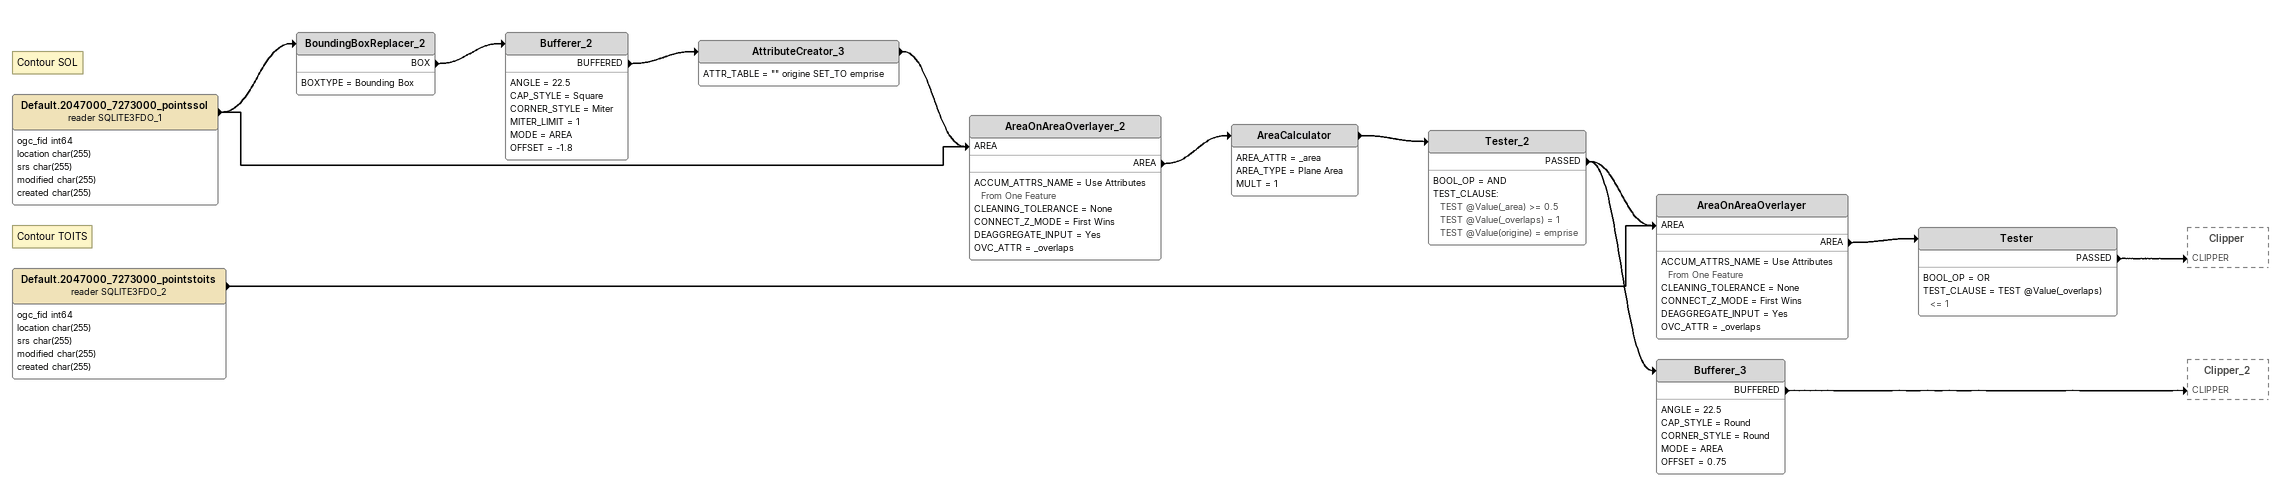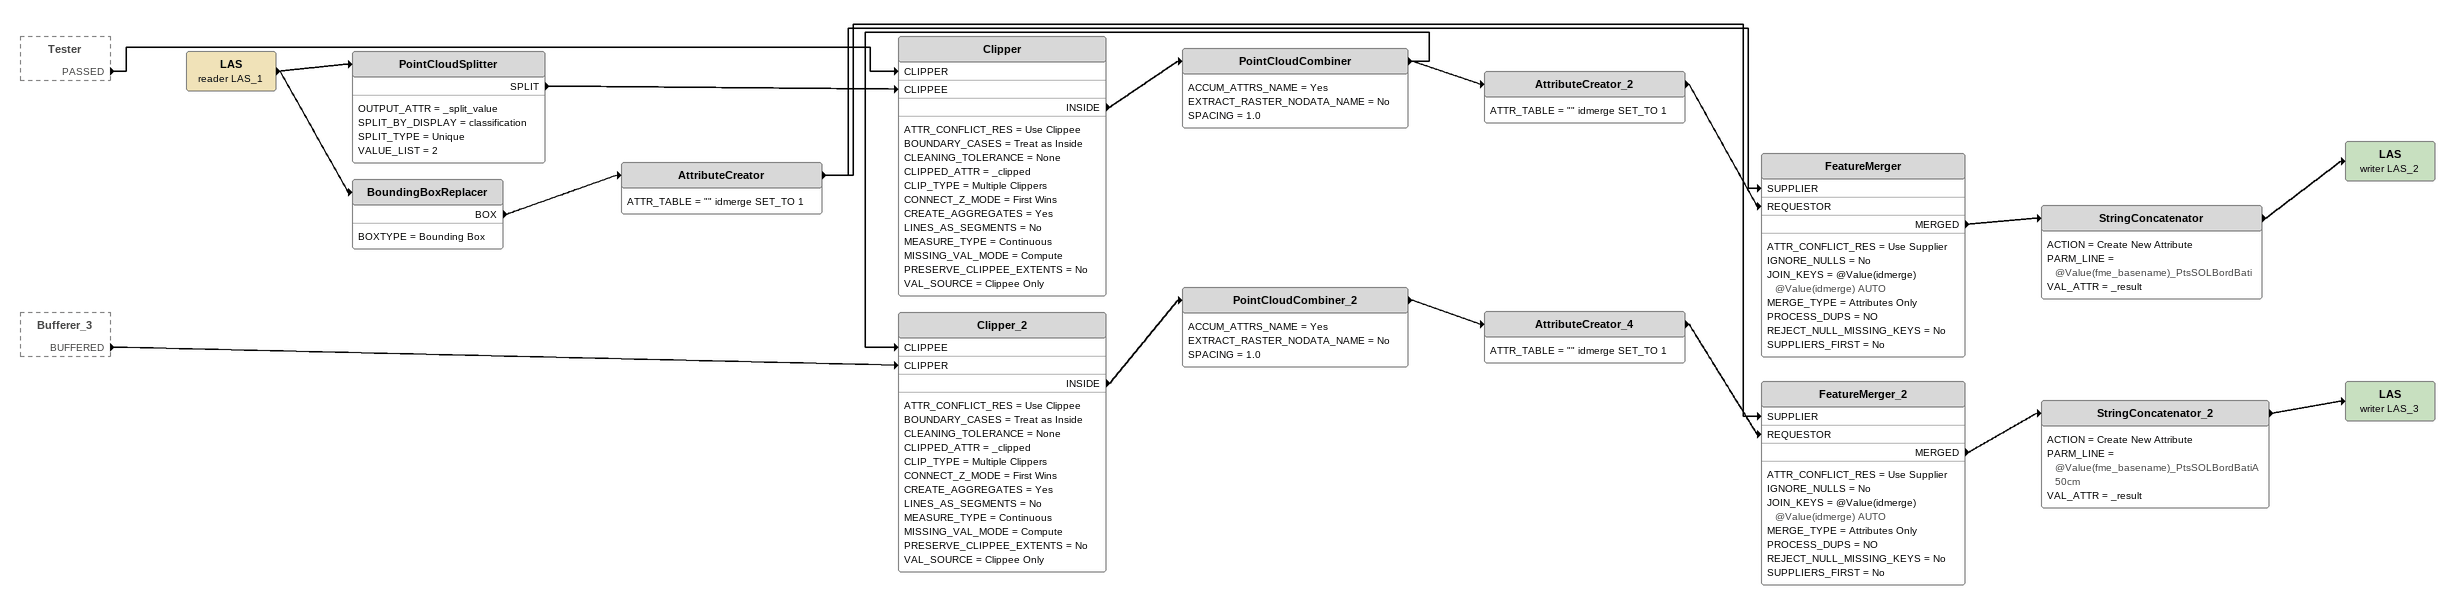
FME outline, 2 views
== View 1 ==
Note: Contour SOL
Default.2047000_7273000_pointssol (reader SQLITE3FDO_1)
    attributes: ogc_fid int64, location char(255), srs char(255), modified char(255), created char(255)
    -> BoundingBoxReplacer_2
    -> AreaOnAreaOverlayer_2 [AREA]
BoundingBoxReplacer_2
    BOXTYPE = Bounding Box
    BOX -> Bufferer_2
Bufferer_2
    ANGLE = 22.5
    CAP_STYLE = Square
    CORNER_STYLE = Miter
    MITER_LIMIT = 1
    MODE = AREA
    OFFSET = -1.8
    BUFFERED -> AttributeCreator_3
AttributeCreator_3
    ATTR_TABLE = "" origine SET_TO emprise
    -> AreaOnAreaOverlayer_2 [AREA]
AreaOnAreaOverlayer_2
    ACCUM_ATTRS_NAME = Use Attributes From One Feature
    CLEANING_TOLERANCE = None
    CONNECT_Z_MODE = First Wins
    DEAGGREGATE_INPUT = Yes
    OVC_ATTR = _overlaps
    AREA -> AreaCalculator
AreaCalculator
    AREA_ATTR = _area
    AREA_TYPE = Plane Area
    MULT = 1
    -> Tester_2
Tester_2
    BOOL_OP = AND
    TEST_CLAUSE:
      TEST @Value(_area) >= 0.5
      TEST @Value(_overlaps) = 1
      TEST @Value(origine) = emprise
    PASSED -> AreaOnAreaOverlayer [AREA]
    PASSED -> Bufferer_3
Bufferer_3
    ANGLE = 22.5
    CAP_STYLE = Round
    CORNER_STYLE = Round
    MODE = AREA
    OFFSET = 0.75
    BUFFERED -> Clipper_2 [CLIPPER]
Note: Contour TOITS
Default.2047000_7273000_pointstoits (reader SQLITE3FDO_2)
    attributes: ogc_fid int64, location char(255), srs char(255), modified char(255), created char(255)
    -> AreaOnAreaOverlayer [AREA]
AreaOnAreaOverlayer
    ACCUM_ATTRS_NAME = Use Attributes From One Feature
    CLEANING_TOLERANCE = None
    CONNECT_Z_MODE = First Wins
    DEAGGREGATE_INPUT = Yes
    OVC_ATTR = _overlaps
    AREA -> Tester
Tester
    BOOL_OP = OR
    TEST_CLAUSE = TEST @Value(_overlaps) <= 1
    PASSED -> Clipper [CLIPPER]

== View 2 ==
Tester [outside]
    PASSED -> Clipper [CLIPPER]
Bufferer_3 [outside]
    BUFFERED -> Clipper_2 [CLIPPER]
LAS (reader LAS_1)
    -> PointCloudSplitter
    -> BoundingBoxReplacer
PointCloudSplitter
    OUTPUT_ATTR = _split_value
    SPLIT_BY_DISPLAY = classification
    SPLIT_TYPE = Unique
    VALUE_LIST = 2
    SPLIT -> Clipper [CLIPPEE]
Clipper
    ATTR_CONFLICT_RES = Use Clippee
    BOUNDARY_CASES = Treat as Inside
    CLEANING_TOLERANCE = None
    CLIPPED_ATTR = _clipped
    CLIP_TYPE = Multiple Clippers
    CONNECT_Z_MODE = First Wins
    CREATE_AGGREGATES = Yes
    LINES_AS_SEGMENTS = No
    MEASURE_TYPE = Continuous
    MISSING_VAL_MODE = Compute
    PRESERVE_CLIPPEE_EXTENTS = No
    VAL_SOURCE = Clippee Only
    INSIDE -> PointCloudCombiner
PointCloudCombiner
    ACCUM_ATTRS_NAME = Yes
    EXTRACT_RASTER_NODATA_NAME = No
    SPACING = 1.0
    -> AttributeCreator_2
    -> Clipper_2 [CLIPPEE]
AttributeCreator_2
    ATTR_TABLE = "" idmerge SET_TO 1
    -> FeatureMerger [REQUESTOR]
Clipper_2
    ATTR_CONFLICT_RES = Use Clippee
    BOUNDARY_CASES = Treat as Inside
    CLEANING_TOLERANCE = None
    CLIPPED_ATTR = _clipped
    CLIP_TYPE = Multiple Clippers
    CONNECT_Z_MODE = First Wins
    CREATE_AGGREGATES = Yes
    LINES_AS_SEGMENTS = No
    MEASURE_TYPE = Continuous
    MISSING_VAL_MODE = Compute
    PRESERVE_CLIPPEE_EXTENTS = No
    VAL_SOURCE = Clippee Only
    INSIDE -> PointCloudCombiner_2
PointCloudCombiner_2
    ACCUM_ATTRS_NAME = Yes
    EXTRACT_RASTER_NODATA_NAME = No
    SPACING = 1.0
    -> AttributeCreator_4
AttributeCreator_4
    ATTR_TABLE = "" idmerge SET_TO 1
    -> FeatureMerger_2 [REQUESTOR]
BoundingBoxReplacer
    BOXTYPE = Bounding Box
    BOX -> AttributeCreator
AttributeCreator
    ATTR_TABLE = "" idmerge SET_TO 1
    -> FeatureMerger [SUPPLIER]
    -> FeatureMerger_2 [SUPPLIER]
FeatureMerger
    ATTR_CONFLICT_RES = Use Supplier
    IGNORE_NULLS = No
    JOIN_KEYS = @Value(idmerge) @Value(idmerge) AUTO
    MERGE_TYPE = Attributes Only
    PROCESS_DUPS = NO
    REJECT_NULL_MISSING_KEYS = No
    SUPPLIERS_FIRST = No
    MERGED -> StringConcatenator
StringConcatenator
    ACTION = Create New Attribute
    PARM_LINE = @Value(fme_basename)_PtsSOLBordBati
    VAL_ATTR = _result
    -> LAS (writer LAS_2)
LAS (writer LAS_2)
FeatureMerger_2
    ATTR_CONFLICT_RES = Use Supplier
    IGNORE_NULLS = No
    JOIN_KEYS = @Value(idmerge) @Value(idmerge) AUTO
    MERGE_TYPE = Attributes Only
    PROCESS_DUPS = NO
    REJECT_NULL_MISSING_KEYS = No
    SUPPLIERS_FIRST = No
    MERGED -> StringConcatenator_2
StringConcatenator_2
    ACTION = Create New Attribute
    PARM_LINE = @Value(fme_basename)_PtsSOLBordBatiA50cm
    VAL_ATTR = _result
    -> LAS (writer LAS_3)
LAS (writer LAS_3)
